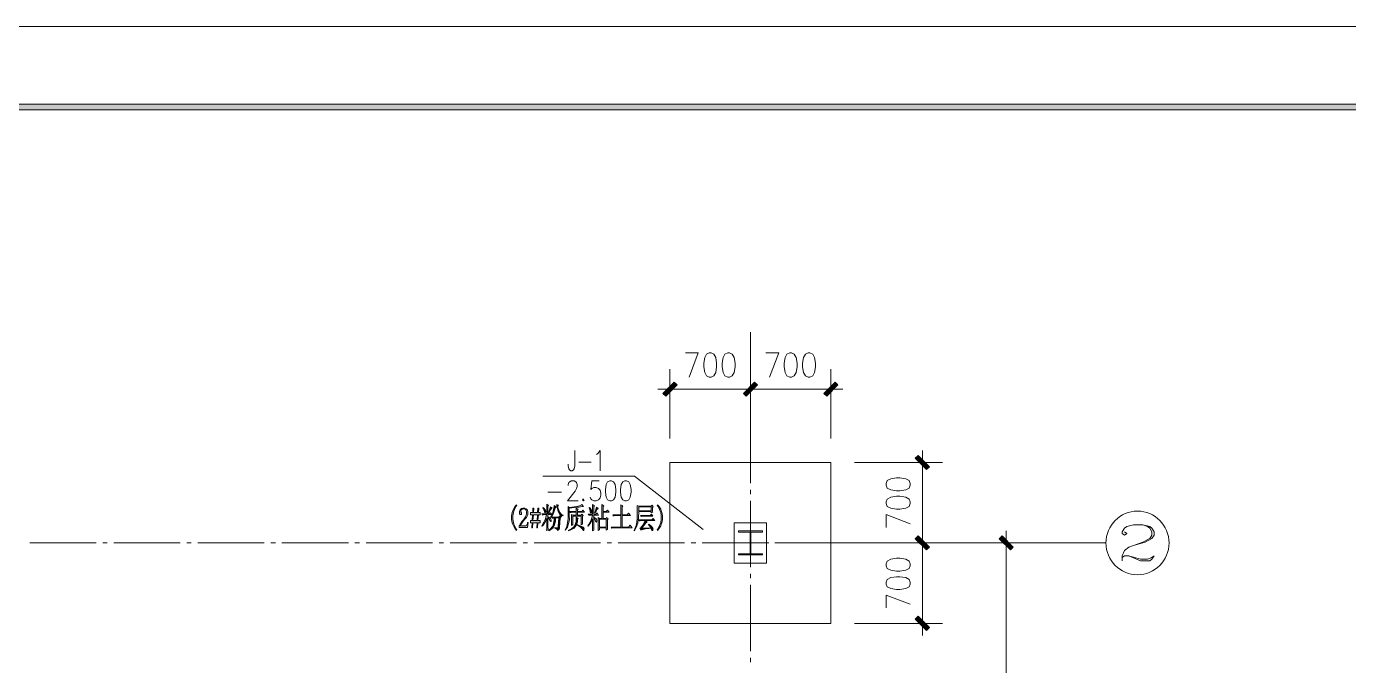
# Model space of a CAD drawing. Header units: millimetres. Extents: x 0 to 586, y 0 to 414.
# Drawn here: x 112.1 to 274.1, y 335.7 to 414.1 of the extents above; entities that cross this region are included whole.
import ezdxf

# ---------------------------------------------------------------- set-up
doc = ezdxf.new("R2010")
doc.units = ezdxf.units.MM

msp = doc.modelspace()

# ---------------------------------------------------------------- hatches: boundary and pattern name
h = msp.add_hatch(color=0)
h.dxf.hatch_style = 2
h.paths.add_polyline_path([(576.117861, 404.569083), (575.429944, 403.877639), (24.994306, 403.877639), (24.302861, 404.569083)])
h = msp.add_hatch(color=0)
h.dxf.hatch_style = 2
h.paths.add_polyline_path([(191.459556, 370.476639), (191.808806, 370.127389), (190.425917, 368.748028), (190.080194, 369.097278)])
h = msp.add_hatch(color=0)
h.dxf.hatch_style = 2
h.paths.add_polyline_path([(200.286056, 368.748028), (199.936806, 369.097278), (201.316167, 370.476639), (201.665417, 370.127389)])
h = msp.add_hatch(color=0)
h.dxf.hatch_style = 2
h.paths.add_polyline_path([(201.316167, 370.476639), (201.665417, 370.127389), (200.286056, 368.748028), (199.936806, 369.097278)])
h = msp.add_hatch(color=0)
h.dxf.hatch_style = 2
h.paths.add_polyline_path([(210.146194, 368.748028), (209.796944, 369.097278), (211.176306, 370.476639), (211.525556, 370.127389)])
h = msp.add_hatch(color=0)
h.dxf.hatch_style = 2
h.paths.add_polyline_path([(222.733306, 360.104972), (222.384056, 359.75925), (221.004694, 361.138611), (221.353944, 361.487861)])
h = msp.add_hatch(color=0)
h.dxf.hatch_style = 2
h.paths.add_polyline_path([(172.190833, 355.370694), (172.063833, 355.208417), (171.876861, 354.852111), (171.813361, 354.661611), (171.749861, 354.474639), (171.686361, 354.076), (171.686361, 353.871389), (171.686361, 353.656194), (171.749861, 353.257556), (171.813361, 353.070583), (171.876861, 352.887139), (172.063833, 352.534361), (172.190833, 352.368556), (172.137917, 352.301528), (171.982694, 352.474389), (171.749861, 352.841278), (171.675778, 353.038833), (171.598167, 353.232861), (171.520556, 353.649139), (171.520556, 353.871389), (171.520556, 354.083056), (171.598167, 354.492278), (171.675778, 354.689833), (171.749861, 354.887389), (171.982694, 355.261333), (172.137917, 355.44125)])
h = msp.add_hatch(color=0)
h.dxf.hatch_style = 2
h.paths.add_polyline_path([(173.351472, 354.435833), (173.351472, 354.559306), (173.305611, 354.749806), (173.25975, 354.813306), (173.217417, 354.880333), (173.083361, 354.943833), (172.995167, 354.943833), (172.931667, 354.943833), (172.818778, 354.9015), (172.769389, 354.855639), (172.723528, 354.809778), (172.677667, 354.696889), (172.677667, 354.629861), (172.677667, 354.587528), (172.698833, 354.516972), (172.72, 354.492278), (172.737639, 354.464056), (172.755278, 354.407611), (172.755278, 354.379389), (172.755278, 354.347639), (172.741167, 354.294722), (172.727056, 354.277083), (172.712944, 354.259444), (172.670611, 354.241806), (172.645917, 354.241806), (172.610639, 354.241806), (172.557722, 354.2665), (172.540083, 354.291194), (172.522444, 354.315889), (172.501278, 354.3935), (172.501278, 354.449944), (172.501278, 354.594583), (172.585944, 354.813306), (172.667083, 354.890917), (172.748222, 354.965), (172.924611, 355.042611), (173.019861, 355.042611), (173.150389, 355.042611), (173.347944, 354.957944), (173.411444, 354.876806), (173.474944, 354.792139), (173.538444, 354.587528), (173.538444, 354.464056), (173.538444, 354.379389), (173.506694, 354.213583), (173.474944, 354.132444), (173.446722, 354.051306), (173.347944, 353.892556), (173.284444, 353.814944), (173.122167, 353.620917), (172.87875, 353.310472), (172.794083, 353.190528), (172.705889, 353.067056), (172.603583, 352.904778), (172.589472, 352.865972), (173.238583, 352.865972), (173.287972, 352.865972), (173.372639, 352.911833), (173.404389, 352.961222), (173.436139, 353.010611), (173.482, 353.15525), (173.492583, 353.2505), (173.559611, 353.2505), (173.492583, 352.657833), (172.469528, 352.657833), (172.469528, 352.83775), (172.494222, 352.90125), (172.585944, 353.06), (172.649444, 353.15525), (172.712944, 353.2505), (172.882278, 353.479806), (172.984583, 353.610333), (173.079833, 353.72675), (173.217417, 353.945472), (173.263278, 354.051306), (173.305611, 354.153611), (173.351472, 354.347639)])
h = msp.add_hatch(color=0)
h.paths.add_polyline_path([(174.649694, 353.236389), (174.141694, 353.236389), (174.106417, 352.629611), (174.007639, 352.629611), (174.042917, 353.236389), (173.83125, 353.236389), (173.83125, 353.497444), (174.0535, 353.497444), (174.106417, 354.217111), (173.83125, 354.217111), (173.83125, 354.478167), (174.120528, 354.478167), (174.152278, 355.042611), (174.251056, 355.042611), (174.219306, 354.478167), (174.723778, 354.478167), (174.759056, 355.042611), (174.857833, 355.042611), (174.822556, 354.478167), (175.034222, 354.478167), (175.034222, 354.217111), (174.811972, 354.217111), (174.759056, 353.497444), (175.034222, 353.497444), (175.034222, 353.236389), (174.748472, 353.236389), (174.713194, 352.629611), (174.614417, 352.629611)])
h.paths.add_polyline_path([(174.152278, 353.497444), (174.660278, 353.497444), (174.713194, 354.217111), (174.208722, 354.217111)])
h = msp.add_hatch(color=0)
h.dxf.hatch_style = 2
h.paths.add_polyline_path([(175.993778, 353.899611), (175.993778, 352.795417), (175.993778, 352.707222), (175.997306, 352.502611), (176.004361, 352.382667), (175.827972, 352.287417), (175.8315, 352.474389), (175.838556, 353.208167), (175.838556, 353.762028), (175.789167, 353.624444), (175.679806, 353.384556), (175.623361, 353.285778), (175.566917, 353.187), (175.390528, 352.954167), (175.277639, 352.823639), (175.252944, 352.865972), (175.341139, 353.003556), (175.503417, 353.310472), (175.573972, 353.479806), (175.644528, 353.645611), (175.768, 354.023083), (175.817389, 354.227694), (175.605722, 354.227694), (175.535167, 354.227694), (175.404639, 354.206528), (175.341139, 354.185361), (175.242361, 354.312361), (175.849139, 354.312361), (175.849139, 355.151972), (175.849139, 355.247222), (175.842083, 355.420083), (175.838556, 355.494167), (176.067861, 355.356583), (175.993778, 355.261333), (175.993778, 354.312361), (176.170167, 354.312361), (176.290111, 354.460528), (176.4665, 354.227694), (175.993778, 354.227694), (175.993778, 353.966639), (176.096083, 353.903139), (176.247778, 353.79025), (176.293639, 353.740861), (176.343028, 353.687944), (176.385361, 353.585639), (176.381833, 353.532722), (176.381833, 353.483333), (176.364194, 353.416306), (176.350083, 353.402194), (176.335972, 353.388083), (176.318333, 353.373972), (176.290111, 353.373972), (176.24425, 353.451583), (176.223083, 353.525667), (176.191333, 353.617389), (176.074917, 353.800833)])
h = msp.add_hatch(color=0)
h.dxf.hatch_style = 2
h.paths.add_polyline_path([(175.397583, 355.109639), (175.514, 354.993222), (175.655111, 354.830944), (175.679806, 354.785083), (175.7045, 354.74275), (175.718611, 354.651028), (175.711556, 354.605167), (175.7045, 354.562833), (175.679806, 354.502861), (175.662167, 354.48875), (175.644528, 354.474639), (175.616306, 354.460528), (175.605722, 354.460528), (175.591611, 354.460528), (175.563389, 354.538139), (175.552806, 354.612222), (175.535167, 354.703944), (175.446972, 354.929722), (175.376417, 355.067306)])
h = msp.add_hatch(color=0)
h.dxf.hatch_style = 2
h.paths.add_polyline_path([(176.311278, 355.204889), (176.519417, 355.014389), (176.420639, 354.972056), (176.318333, 354.799194), (176.141944, 354.545194), (176.067861, 354.460528), (176.046694, 354.48875), (176.141944, 354.689833), (176.272472, 355.046139)])
h = msp.add_hatch(color=0)
h.dxf.hatch_style = 2
h.paths.add_polyline_path([(176.762833, 355.356583), (176.995667, 355.190778), (176.907472, 355.109639), (176.8475, 354.894444), (176.727556, 354.548722), (176.671111, 354.414667), (176.611139, 354.280611), (176.448861, 354.008972), (176.343028, 353.871389), (176.311278, 353.910194), (176.410056, 354.068944), (176.568806, 354.446417), (176.62525, 354.661611), (176.681694, 354.880333), (176.75225, 355.226056)])
h = msp.add_hatch(color=0)
h.dxf.hatch_style = 2
h.paths.add_polyline_path([(177.073278, 355.480056), (177.270833, 355.384806), (177.182639, 355.303667), (177.210861, 355.116694), (177.316694, 354.767444), (177.397833, 354.605167), (177.475444, 354.446417), (177.701222, 354.213583), (177.842333, 354.146556), (177.842333, 354.104222), (177.771778, 354.111278), (177.662417, 354.047778), (177.623611, 353.98075), (177.500139, 354.111278), (177.313167, 354.439361), (177.246139, 354.633389), (177.182639, 354.830944), (177.094444, 355.254278)])
h = msp.add_hatch(color=0)
h.dxf.hatch_style = 2
h.paths.add_polyline_path([(178.08575, 352.368556), (178.283306, 352.770722), (178.470278, 353.712639), (178.459694, 354.255917), (178.459694, 354.601639), (178.452639, 355.081417), (178.449111, 355.219), (178.604333, 355.095528), (178.932417, 355.130806), (179.454528, 355.215472), (179.648556, 355.268389), (179.842583, 355.321306), (180.096583, 355.420083), (180.156556, 355.469472), (180.343528, 355.233111), (180.167139, 355.211944), (179.803778, 355.166083), (179.616806, 355.137861), (179.422778, 355.109639), (178.918306, 355.053194), (178.604333, 355.0285), (178.604333, 354.118333), (178.618444, 353.596222), (178.3715, 352.707222), (178.106917, 352.343861)])
h = msp.add_hatch(color=0)
h.dxf.hatch_style = 2
h.paths.add_polyline_path([(179.461583, 354.612222), (179.461583, 354.725111), (179.454528, 354.936778), (179.451, 355.039083), (179.680306, 354.915611), (179.606222, 354.834472), (179.606222, 354.612222), (180.135389, 354.612222), (180.2765, 354.778028), (180.463472, 354.531083), (179.606222, 354.531083), (179.606222, 354.146556), (180.057778, 354.146556), (180.135389, 354.284139), (180.30825, 354.118333), (180.220056, 354.023083), (180.220056, 353.670306), (180.227111, 353.194056), (180.234167, 353.070583), (180.078944, 352.975333), (180.078944, 354.061889), (179.020611, 354.061889), (179.020611, 353.003556), (178.865389, 352.918889), (178.872444, 353.127028), (178.8795, 353.493917), (178.8795, 353.656194), (178.8795, 353.818472), (178.872444, 354.118333), (178.865389, 354.255917), (179.020611, 354.146556), (179.461583, 354.146556), (179.461583, 354.531083), (178.999444, 354.531083), (178.939472, 354.531083), (178.816, 354.509917), (178.756028, 354.48875), (178.65725, 354.612222)])
h = msp.add_hatch(color=0)
h.dxf.hatch_style = 2
h.paths.add_polyline_path([(180.936194, 354.270028), (181.465361, 354.270028), (181.465361, 355.233111), (181.465361, 355.278972), (181.461833, 355.405972), (181.454778, 355.480056), (181.708778, 355.328361), (181.61, 355.233111), (181.61, 354.270028), (181.874583, 354.270028), (182.005111, 354.446417), (182.1815, 354.185361), (181.61, 354.185361), (181.61, 353.924306), (181.751111, 353.836111), (181.916917, 353.702056), (181.941611, 353.656194), (181.962778, 353.610333), (181.983944, 353.539778), (181.983944, 353.511556), (181.983944, 353.483333), (181.969833, 353.419833), (181.955722, 353.381028), (181.941611, 353.342222), (181.923972, 353.306944), (181.902806, 353.306944), (181.856944, 353.373972), (181.828722, 353.444528), (181.789917, 353.546833), (181.680556, 353.751444), (181.61, 353.857278), (181.61, 352.657833), (181.61, 352.576694), (181.613528, 352.403833), (181.620583, 352.315639), (181.454778, 352.245083), (181.461833, 352.410889), (181.465361, 353.148194), (181.465361, 353.719694), (181.415972, 353.603278), (181.299556, 353.373972), (181.236056, 353.264611), (181.169028, 353.15525), (181.010278, 352.933), (180.915028, 352.823639), (180.893861, 352.865972), (180.971472, 352.982389), (181.126694, 353.268139), (181.200778, 353.437472), (181.278389, 353.606806), (181.405389, 353.98075), (181.454778, 354.185361), (181.299556, 354.185361), (181.229, 354.185361), (181.098472, 354.164194), (181.0385, 354.146556)])
h = msp.add_hatch(color=0)
h.dxf.hatch_style = 2
h.paths.add_polyline_path([(181.080833, 355.109639), (181.147861, 355.024972), (181.250167, 354.887389), (181.285444, 354.834472), (181.320722, 354.778028), (181.352472, 354.668667), (181.345417, 354.612222), (181.338361, 354.559306), (181.313667, 354.485222), (181.296028, 354.467583), (181.274861, 354.449944), (181.246639, 354.435833), (181.236056, 354.435833), (181.207833, 354.435833), (181.176083, 354.516972), (181.169028, 354.598111), (181.158444, 354.703944), (181.098472, 354.943833), (181.049083, 355.081417)])
h = msp.add_hatch(color=0)
h.dxf.hatch_style = 2
h.paths.add_polyline_path([(181.941611, 355.148444), (182.128583, 354.986167), (182.089778, 354.957944), (181.991, 354.841528), (181.934556, 354.749806), (181.878111, 354.661611), (181.786389, 354.502861), (181.751111, 354.435833), (181.719361, 354.460528), (181.804028, 354.682778), (181.913389, 355.024972)])
h = msp.add_hatch(color=0)
h.paths.add_polyline_path([(182.139167, 353.871389), (182.304972, 353.762028), (182.590722, 353.762028), (182.590722, 355.067306), (182.590722, 355.169611), (182.583667, 355.370694), (182.580139, 355.465944), (182.830611, 355.328361), (182.742417, 355.219), (182.742417, 354.598111), (183.141056, 354.598111), (183.282167, 354.778028), (183.472667, 354.516972), (182.742417, 354.516972), (182.742417, 353.762028), (183.109306, 353.762028), (183.183389, 353.899611), (183.349194, 353.733806), (183.271583, 353.638556), (183.271583, 352.700167), (183.271583, 352.604917), (183.278639, 352.453222), (183.282167, 352.396778), (183.119889, 352.32975), (183.119889, 352.619028), (182.304972, 352.619028), (182.304972, 352.372083), (182.139167, 352.301528), (182.142694, 352.4885), (182.14975, 352.922417), (182.14975, 353.169361), (182.14975, 353.416306), (182.142694, 353.769083)])
h.paths.add_polyline_path([(182.304972, 353.677361), (182.304972, 352.700167), (183.119889, 352.700167), (183.119889, 353.677361)])
h = msp.add_hatch(color=0)
h.dxf.hatch_style = 2
h.paths.add_polyline_path([(184.915528, 354.80625), (184.915528, 354.93325), (184.908472, 355.247222), (184.901417, 355.44125), (185.176583, 355.289556), (185.077806, 355.180194), (185.077806, 354.203), (185.716333, 354.203), (185.871556, 354.3935), (186.093806, 354.118333), (185.077806, 354.118333), (185.077806, 352.714278), (185.871556, 352.714278), (186.047944, 352.933), (186.291361, 352.629611), (184.0865, 352.629611), (184.015944, 352.629611), (183.885417, 352.611972), (183.821917, 352.590806), (183.723139, 352.714278), (184.915528, 352.714278), (184.915528, 354.118333), (184.287583, 354.118333), (184.2135, 354.118333), (184.082972, 354.100694), (184.023, 354.079528), (183.924222, 354.203), (184.915528, 354.203)])
h = msp.add_hatch(color=0)
h.paths.add_polyline_path([(186.534778, 352.287417), (186.637083, 352.4885), (186.78525, 352.90125), (186.831111, 353.112917), (186.873444, 353.328111), (186.922833, 353.751444), (186.929889, 353.959583), (186.933417, 354.17125), (186.940472, 354.555778), (186.940472, 354.732167), (186.940472, 354.908556), (186.933417, 355.226056), (186.929889, 355.370694), (187.106278, 355.261333), (188.637333, 355.261333), (188.746694, 355.398917), (188.901917, 355.204889), (188.813722, 355.12375), (188.813722, 355.046139), (188.813722, 354.894444), (188.813722, 354.813306), (188.813722, 354.735694), (188.81725, 354.601639), (188.824306, 354.545194), (188.647917, 354.460528), (188.647917, 354.626333), (187.106278, 354.626333), (187.106278, 354.421722), (187.088639, 354.001917), (187.074528, 353.786722), (187.056889, 353.575056), (186.986333, 353.176417), (186.933417, 352.989444), (186.884028, 352.802472), (186.697056, 352.432056), (186.566528, 352.245083)])
h.paths.add_polyline_path([(187.106278, 355.180194), (187.106278, 354.711), (188.647917, 354.711), (188.647917, 355.180194)])
h = msp.add_hatch(color=0)
h.dxf.hatch_style = 2
h.paths.add_polyline_path([(189.364056, 355.370694), (189.416972, 355.44125), (189.572194, 355.261333), (189.805028, 354.887389), (189.882639, 354.689833), (189.956722, 354.492278), (190.034333, 354.083056), (190.034333, 353.871389), (190.034333, 353.649139), (189.956722, 353.232861), (189.882639, 353.038833), (189.805028, 352.841278), (189.572194, 352.474389), (189.416972, 352.301528), (189.364056, 352.368556), (189.491056, 352.534361), (189.678028, 352.887139), (189.741528, 353.070583), (189.805028, 353.257556), (189.868528, 353.656194), (189.868528, 353.871389), (189.868528, 354.076), (189.805028, 354.474639), (189.741528, 354.661611), (189.678028, 354.852111), (189.491056, 355.208417)])
h = msp.add_hatch(color=0)
h.dxf.hatch_style = 2
h.paths.add_polyline_path([(176.4665, 353.910194), (177.302583, 353.910194), (177.401361, 354.047778), (177.567167, 353.871389), (177.468389, 353.786722), (177.447222, 353.257556), (177.411944, 352.664889), (177.401361, 352.604917), (177.390778, 352.541417), (177.348444, 352.446167), (177.313167, 352.410889), (177.281417, 352.375611), (177.19675, 352.315639), (177.147361, 352.287417), (177.126194, 352.389722), (176.960389, 352.541417), (176.819278, 352.590806), (176.819278, 352.64725), (176.956861, 352.619028), (177.129722, 352.594333), (177.165, 352.597861), (177.200278, 352.601389), (177.246139, 352.654306), (177.253194, 352.707222), (177.26025, 352.760139), (177.292, 353.321056), (177.313167, 353.829056), (176.918056, 353.829056), (176.896889, 353.47275), (176.784, 352.950639), (176.695806, 352.788361), (176.607611, 352.629611), (176.311278, 352.357972), (176.103139, 352.245083), (176.092556, 352.301528), (176.279528, 352.432056), (176.537056, 352.756611), (176.607611, 352.947111), (176.681694, 353.141139), (176.759306, 353.582111), (176.762833, 353.829056), (176.724028, 353.829056), (176.62525, 353.807889), (176.565278, 353.786722)])
h = msp.add_hatch(color=0)
h.dxf.hatch_style = 2
h.paths.add_polyline_path([(178.502028, 352.301528), (178.629028, 352.354444), (178.875972, 352.502611), (178.992389, 352.597861), (179.112333, 352.689583), (179.281667, 352.90125), (179.331056, 353.024722), (179.380444, 353.144667), (179.433361, 353.384556), (179.440417, 353.5045), (179.443944, 353.624444), (179.451, 353.836111), (179.451, 353.924306), (179.694417, 353.772611), (179.606222, 353.677361), (179.595639, 353.359861), (179.458056, 352.890667), (179.334583, 352.7425), (179.211111, 352.590806), (178.801889, 352.347389), (178.516139, 352.259194)])
h = msp.add_hatch(color=0)
h.dxf.hatch_style = 2
h.paths.add_polyline_path([(188.341, 353.070583), (188.443306, 352.9965), (188.623222, 352.844806), (188.697306, 352.767194), (188.771389, 352.693111), (188.852528, 352.562583), (188.856056, 352.506139), (188.863111, 352.453222), (188.845472, 352.365028), (188.824306, 352.336806), (188.803139, 352.305056), (188.774917, 352.273306), (188.75375, 352.273306), (188.729056, 352.294472), (188.725528, 352.315639), (188.704361, 352.365028), (188.647917, 352.484972), (188.616167, 352.562583), (188.355111, 352.534361), (187.938833, 352.481444), (187.783611, 352.453222), (187.624861, 352.425), (187.42025, 352.357972), (187.370861, 352.315639), (187.2615, 352.576694), (187.332056, 352.58375), (187.508444, 352.756611), (187.61075, 352.922417), (187.716583, 353.084694), (187.861222, 353.373972), (187.900028, 353.497444), (187.480222, 353.497444), (187.409667, 353.497444), (187.275611, 353.476278), (187.215639, 353.458639), (187.116861, 353.582111), (188.725528, 353.582111), (188.866639, 353.7585), (189.078306, 353.497444), (187.931778, 353.497444), (188.139917, 353.321056), (188.090528, 353.299889), (187.952944, 353.169361), (187.86475, 353.056472), (187.776556, 352.940056), (187.575472, 352.700167), (187.459056, 352.576694), (188.591472, 352.6155), (188.542083, 352.714278), (188.400972, 352.918889), (188.305722, 353.031778)])
h = msp.add_hatch(color=0)
h.dxf.hatch_style = 2
h.paths.add_polyline_path([(187.335583, 354.132444), (188.527972, 354.132444), (188.6585, 354.29825), (188.856056, 354.051306), (187.698944, 354.051306), (187.617806, 354.051306), (187.487278, 354.030139), (187.437889, 354.008972)])
h = msp.add_hatch(color=0)
h.dxf.hatch_style = 2
h.paths.add_polyline_path([(179.560361, 353.003556), (179.807306, 352.918889), (180.138917, 352.791889), (180.220056, 352.749556), (180.304722, 352.703694), (180.392917, 352.619028), (180.396444, 352.58375), (180.4035, 352.544944), (180.410556, 352.484972), (180.410556, 352.463806), (180.410556, 352.432056), (180.399972, 352.372083), (180.392917, 352.347389), (180.385861, 352.322694), (180.37175, 352.301528), (180.347056, 352.301528), (180.304722, 352.333278), (180.2765, 352.368556), (180.234167, 352.432056), (180.110694, 352.559056), (180.033083, 352.622556), (179.959, 352.689583), (179.715583, 352.851861), (179.549778, 352.947111)])
h = msp.add_hatch(color=0)
h.dxf.hatch_style = 2
h.paths.add_polyline_path([(221.004694, 351.278472), (221.353944, 351.627722), (222.733306, 350.248361), (222.384056, 349.899111)])
h = msp.add_hatch(color=0)
h.dxf.hatch_style = 2
h.paths.add_polyline_path([(222.733306, 350.248361), (222.384056, 349.899111), (221.004694, 351.278472), (221.353944, 351.627722)])
h = msp.add_hatch(color=0)
h.dxf.hatch_style = 2
h.paths.add_polyline_path([(233.01325, 350.248361), (232.664, 349.899111), (231.284639, 351.278472), (231.633889, 351.627722)])
h = msp.add_hatch(color=0)
h.dxf.hatch_style = 2
h.paths.add_polyline_path([(221.004694, 341.418333), (221.353944, 341.767583), (222.733306, 340.388222), (222.384056, 340.038972)])

# ---------------------------------------------------------------- linework, layer by layer
at = {"color": 0, "lineweight": 0}
for points in [[(0, 0), (585.632278, 0), (585.632278, 414.0835), (0, 414.0835)], [(576.117861, 404.569083), (575.429944, 403.877639), (24.994306, 403.877639), (24.302861, 404.569083)], [(195.759917, 374.050278), (195.42125, 373.909167), (195.195472, 373.485833), (195.082583, 372.780278), (195.082583, 372.360472), (195.195472, 371.654917), (195.42125, 371.231583), (195.759917, 371.090472), (195.985694, 371.090472), (196.324361, 371.231583), (196.550139, 371.654917), (196.6595, 372.360472), (196.6595, 372.780278), (196.550139, 373.485833), (196.324361, 373.909167), (195.985694, 374.050278)], [(198.014167, 374.050278), (197.6755, 373.909167), (197.449722, 373.485833), (197.336833, 372.780278), (197.336833, 372.360472), (197.449722, 371.654917), (197.6755, 371.231583), (198.014167, 371.090472), (198.239944, 371.090472), (198.575083, 371.231583), (198.800861, 371.654917), (198.91375, 372.360472), (198.91375, 372.780278), (198.800861, 373.485833), (198.575083, 373.909167), (198.239944, 374.050278)], [(205.620056, 374.050278), (205.281389, 373.909167), (205.055611, 373.485833), (204.942722, 372.780278), (204.942722, 372.360472), (205.055611, 371.654917), (205.281389, 371.231583), (205.620056, 371.090472), (205.845833, 371.090472), (206.180972, 371.231583), (206.40675, 371.654917), (206.519639, 372.360472), (206.519639, 372.780278), (206.40675, 373.485833), (206.180972, 373.909167), (205.845833, 374.050278)], [(207.870778, 374.050278), (207.535639, 373.909167), (207.309861, 373.485833), (207.196972, 372.780278), (207.196972, 372.360472), (207.309861, 371.654917), (207.535639, 371.231583), (207.870778, 371.090472), (208.096556, 371.090472), (208.435222, 371.231583), (208.661, 371.654917), (208.773889, 372.360472), (208.773889, 372.780278), (208.661, 373.485833), (208.435222, 373.909167), (208.096556, 374.050278)], [(191.459556, 370.476639), (191.808806, 370.127389), (190.425917, 368.748028), (190.080194, 369.097278)], [(200.286056, 368.748028), (199.936806, 369.097278), (201.316167, 370.476639), (201.665417, 370.127389)], [(201.316167, 370.476639), (201.665417, 370.127389), (200.286056, 368.748028), (199.936806, 369.097278)], [(210.146194, 368.748028), (209.796944, 369.097278), (211.176306, 370.476639), (211.525556, 370.127389)], [(222.733306, 360.104972), (222.384056, 359.75925), (221.004694, 361.138611), (221.353944, 361.487861)], [(190.9445, 340.903278), (190.9445, 360.623556), (210.66125, 360.623556), (210.66125, 340.903278)], [(183.574972, 358.383417), (183.299806, 358.267), (183.112833, 357.914222), (183.021111, 357.328611), (183.021111, 356.975833), (183.112833, 356.390222), (183.299806, 356.037444), (183.574972, 355.921028), (183.761944, 355.921028), (184.040639, 356.037444), (184.227611, 356.390222), (184.319333, 356.975833), (184.319333, 357.328611), (184.227611, 357.914222), (184.040639, 358.267), (183.761944, 358.383417)], [(185.430583, 358.383417), (185.155417, 358.267), (184.968444, 357.914222), (184.876722, 357.328611), (184.876722, 356.975833), (184.968444, 356.390222), (185.155417, 356.037444), (185.430583, 355.921028), (185.617556, 355.921028), (185.89625, 356.037444), (186.083222, 356.390222), (186.174944, 356.975833), (186.174944, 357.328611), (186.083222, 357.914222), (185.89625, 358.267), (185.617556, 358.383417)], [(217.431056, 357.833083), (217.572167, 357.494417), (217.9955, 357.268639), (218.701056, 357.15575), (219.120861, 357.15575), (219.826417, 357.268639), (220.24975, 357.494417), (220.390861, 357.833083), (220.390861, 358.058861), (220.24975, 358.397528), (219.826417, 358.623306), (219.120861, 358.736194), (218.701056, 358.736194), (217.9955, 358.623306), (217.572167, 358.397528), (217.431056, 358.058861)], [(217.431056, 355.578833), (217.572167, 355.240167), (217.9955, 355.017917), (218.701056, 354.905028), (219.120861, 354.905028), (219.826417, 355.017917), (220.24975, 355.240167), (220.390861, 355.578833), (220.390861, 355.804611), (220.24975, 356.143278), (219.826417, 356.369056), (219.120861, 356.481944), (218.701056, 356.481944), (217.9955, 356.369056), (217.572167, 356.143278), (217.431056, 355.804611)], [(172.190833, 355.370694), (172.063833, 355.208417), (171.876861, 354.852111), (171.813361, 354.661611), (171.749861, 354.474639), (171.686361, 354.076), (171.686361, 353.871389), (171.686361, 353.656194), (171.749861, 353.257556), (171.813361, 353.070583), (171.876861, 352.887139), (172.063833, 352.534361), (172.190833, 352.368556), (172.137917, 352.301528), (171.982694, 352.474389), (171.749861, 352.841278), (171.675778, 353.038833), (171.598167, 353.232861), (171.520556, 353.649139), (171.520556, 353.871389), (171.520556, 354.083056), (171.598167, 354.492278), (171.675778, 354.689833), (171.749861, 354.887389), (171.982694, 355.261333), (172.137917, 355.44125)], [(173.351472, 354.435833), (173.351472, 354.559306), (173.305611, 354.749806), (173.25975, 354.813306), (173.217417, 354.880333), (173.083361, 354.943833), (172.995167, 354.943833), (172.931667, 354.943833), (172.818778, 354.9015), (172.769389, 354.855639), (172.723528, 354.809778), (172.677667, 354.696889), (172.677667, 354.629861), (172.677667, 354.587528), (172.698833, 354.516972), (172.72, 354.492278), (172.737639, 354.464056), (172.755278, 354.407611), (172.755278, 354.379389), (172.755278, 354.347639), (172.741167, 354.294722), (172.727056, 354.277083), (172.712944, 354.259444), (172.670611, 354.241806), (172.645917, 354.241806), (172.610639, 354.241806), (172.557722, 354.2665), (172.540083, 354.291194), (172.522444, 354.315889), (172.501278, 354.3935), (172.501278, 354.449944), (172.501278, 354.594583), (172.585944, 354.813306), (172.667083, 354.890917), (172.748222, 354.965), (172.924611, 355.042611), (173.019861, 355.042611), (173.150389, 355.042611), (173.347944, 354.957944), (173.411444, 354.876806), (173.474944, 354.792139), (173.538444, 354.587528), (173.538444, 354.464056), (173.538444, 354.379389), (173.506694, 354.213583), (173.474944, 354.132444), (173.446722, 354.051306), (173.347944, 353.892556), (173.284444, 353.814944), (173.122167, 353.620917), (172.87875, 353.310472), (172.794083, 353.190528), (172.705889, 353.067056), (172.603583, 352.904778), (172.589472, 352.865972), (173.238583, 352.865972), (173.287972, 352.865972), (173.372639, 352.911833), (173.404389, 352.961222), (173.436139, 353.010611), (173.482, 353.15525), (173.492583, 353.2505), (173.559611, 353.2505), (173.492583, 352.657833), (172.469528, 352.657833), (172.469528, 352.83775), (172.494222, 352.90125), (172.585944, 353.06), (172.649444, 353.15525), (172.712944, 353.2505), (172.882278, 353.479806), (172.984583, 353.610333), (173.079833, 353.72675), (173.217417, 353.945472), (173.263278, 354.051306), (173.305611, 354.153611), (173.351472, 354.347639)], [(174.649694, 353.236389), (174.141694, 353.236389), (174.106417, 352.629611), (174.007639, 352.629611), (174.042917, 353.236389), (173.83125, 353.236389), (173.83125, 353.497444), (174.0535, 353.497444), (174.106417, 354.217111), (173.83125, 354.217111), (173.83125, 354.478167), (174.120528, 354.478167), (174.152278, 355.042611), (174.251056, 355.042611), (174.219306, 354.478167), (174.723778, 354.478167), (174.759056, 355.042611), (174.857833, 355.042611), (174.822556, 354.478167), (175.034222, 354.478167), (175.034222, 354.217111), (174.811972, 354.217111), (174.759056, 353.497444), (175.034222, 353.497444), (175.034222, 353.236389), (174.748472, 353.236389), (174.713194, 352.629611), (174.614417, 352.629611)], [(175.993778, 353.899611), (175.993778, 352.795417), (175.993778, 352.707222), (175.997306, 352.502611), (176.004361, 352.382667), (175.827972, 352.287417), (175.8315, 352.474389), (175.838556, 353.208167), (175.838556, 353.762028), (175.789167, 353.624444), (175.679806, 353.384556), (175.623361, 353.285778), (175.566917, 353.187), (175.390528, 352.954167), (175.277639, 352.823639), (175.252944, 352.865972), (175.341139, 353.003556), (175.503417, 353.310472), (175.573972, 353.479806), (175.644528, 353.645611), (175.768, 354.023083), (175.817389, 354.227694), (175.605722, 354.227694), (175.535167, 354.227694), (175.404639, 354.206528), (175.341139, 354.185361), (175.242361, 354.312361), (175.849139, 354.312361), (175.849139, 355.151972), (175.849139, 355.247222), (175.842083, 355.420083), (175.838556, 355.494167), (176.067861, 355.356583), (175.993778, 355.261333), (175.993778, 354.312361), (176.170167, 354.312361), (176.290111, 354.460528), (176.4665, 354.227694), (175.993778, 354.227694), (175.993778, 353.966639), (176.096083, 353.903139), (176.247778, 353.79025), (176.293639, 353.740861), (176.343028, 353.687944), (176.385361, 353.585639), (176.381833, 353.532722), (176.381833, 353.483333), (176.364194, 353.416306), (176.350083, 353.402194), (176.335972, 353.388083), (176.318333, 353.373972), (176.290111, 353.373972), (176.24425, 353.451583), (176.223083, 353.525667), (176.191333, 353.617389), (176.074917, 353.800833)], [(175.397583, 355.109639), (175.514, 354.993222), (175.655111, 354.830944), (175.679806, 354.785083), (175.7045, 354.74275), (175.718611, 354.651028), (175.711556, 354.605167), (175.7045, 354.562833), (175.679806, 354.502861), (175.662167, 354.48875), (175.644528, 354.474639), (175.616306, 354.460528), (175.605722, 354.460528), (175.591611, 354.460528), (175.563389, 354.538139), (175.552806, 354.612222), (175.535167, 354.703944), (175.446972, 354.929722), (175.376417, 355.067306)], [(176.311278, 355.204889), (176.519417, 355.014389), (176.420639, 354.972056), (176.318333, 354.799194), (176.141944, 354.545194), (176.067861, 354.460528), (176.046694, 354.48875), (176.141944, 354.689833), (176.272472, 355.046139)], [(176.762833, 355.356583), (176.995667, 355.190778), (176.907472, 355.109639), (176.8475, 354.894444), (176.727556, 354.548722), (176.671111, 354.414667), (176.611139, 354.280611), (176.448861, 354.008972), (176.343028, 353.871389), (176.311278, 353.910194), (176.410056, 354.068944), (176.568806, 354.446417), (176.62525, 354.661611), (176.681694, 354.880333), (176.75225, 355.226056)], [(177.073278, 355.480056), (177.270833, 355.384806), (177.182639, 355.303667), (177.210861, 355.116694), (177.316694, 354.767444), (177.397833, 354.605167), (177.475444, 354.446417), (177.701222, 354.213583), (177.842333, 354.146556), (177.842333, 354.104222), (177.771778, 354.111278), (177.662417, 354.047778), (177.623611, 353.98075), (177.500139, 354.111278), (177.313167, 354.439361), (177.246139, 354.633389), (177.182639, 354.830944), (177.094444, 355.254278)], [(178.08575, 352.368556), (178.283306, 352.770722), (178.470278, 353.712639), (178.459694, 354.255917), (178.459694, 354.601639), (178.452639, 355.081417), (178.449111, 355.219), (178.604333, 355.095528), (178.932417, 355.130806), (179.454528, 355.215472), (179.648556, 355.268389), (179.842583, 355.321306), (180.096583, 355.420083), (180.156556, 355.469472), (180.343528, 355.233111), (180.167139, 355.211944), (179.803778, 355.166083), (179.616806, 355.137861), (179.422778, 355.109639), (178.918306, 355.053194), (178.604333, 355.0285), (178.604333, 354.118333), (178.618444, 353.596222), (178.3715, 352.707222), (178.106917, 352.343861)], [(179.461583, 354.612222), (179.461583, 354.725111), (179.454528, 354.936778), (179.451, 355.039083), (179.680306, 354.915611), (179.606222, 354.834472), (179.606222, 354.612222), (180.135389, 354.612222), (180.2765, 354.778028), (180.463472, 354.531083), (179.606222, 354.531083), (179.606222, 354.146556), (180.057778, 354.146556), (180.135389, 354.284139), (180.30825, 354.118333), (180.220056, 354.023083), (180.220056, 353.670306), (180.227111, 353.194056), (180.234167, 353.070583), (180.078944, 352.975333), (180.078944, 354.061889), (179.020611, 354.061889), (179.020611, 353.003556), (178.865389, 352.918889), (178.872444, 353.127028), (178.8795, 353.493917), (178.8795, 353.656194), (178.8795, 353.818472), (178.872444, 354.118333), (178.865389, 354.255917), (179.020611, 354.146556), (179.461583, 354.146556), (179.461583, 354.531083), (178.999444, 354.531083), (178.939472, 354.531083), (178.816, 354.509917), (178.756028, 354.48875), (178.65725, 354.612222)], [(180.936194, 354.270028), (181.465361, 354.270028), (181.465361, 355.233111), (181.465361, 355.278972), (181.461833, 355.405972), (181.454778, 355.480056), (181.708778, 355.328361), (181.61, 355.233111), (181.61, 354.270028), (181.874583, 354.270028), (182.005111, 354.446417), (182.1815, 354.185361), (181.61, 354.185361), (181.61, 353.924306), (181.751111, 353.836111), (181.916917, 353.702056), (181.941611, 353.656194), (181.962778, 353.610333), (181.983944, 353.539778), (181.983944, 353.511556), (181.983944, 353.483333), (181.969833, 353.419833), (181.955722, 353.381028), (181.941611, 353.342222), (181.923972, 353.306944), (181.902806, 353.306944), (181.856944, 353.373972), (181.828722, 353.444528), (181.789917, 353.546833), (181.680556, 353.751444), (181.61, 353.857278), (181.61, 352.657833), (181.61, 352.576694), (181.613528, 352.403833), (181.620583, 352.315639), (181.454778, 352.245083), (181.461833, 352.410889), (181.465361, 353.148194), (181.465361, 353.719694), (181.415972, 353.603278), (181.299556, 353.373972), (181.236056, 353.264611), (181.169028, 353.15525), (181.010278, 352.933), (180.915028, 352.823639), (180.893861, 352.865972), (180.971472, 352.982389), (181.126694, 353.268139), (181.200778, 353.437472), (181.278389, 353.606806), (181.405389, 353.98075), (181.454778, 354.185361), (181.299556, 354.185361), (181.229, 354.185361), (181.098472, 354.164194), (181.0385, 354.146556)], [(181.080833, 355.109639), (181.147861, 355.024972), (181.250167, 354.887389), (181.285444, 354.834472), (181.320722, 354.778028), (181.352472, 354.668667), (181.345417, 354.612222), (181.338361, 354.559306), (181.313667, 354.485222), (181.296028, 354.467583), (181.274861, 354.449944), (181.246639, 354.435833), (181.236056, 354.435833), (181.207833, 354.435833), (181.176083, 354.516972), (181.169028, 354.598111), (181.158444, 354.703944), (181.098472, 354.943833), (181.049083, 355.081417)], [(181.941611, 355.148444), (182.128583, 354.986167), (182.089778, 354.957944), (181.991, 354.841528), (181.934556, 354.749806), (181.878111, 354.661611), (181.786389, 354.502861), (181.751111, 354.435833), (181.719361, 354.460528), (181.804028, 354.682778), (181.913389, 355.024972)], [(182.139167, 353.871389), (182.304972, 353.762028), (182.590722, 353.762028), (182.590722, 355.067306), (182.590722, 355.169611), (182.583667, 355.370694), (182.580139, 355.465944), (182.830611, 355.328361), (182.742417, 355.219), (182.742417, 354.598111), (183.141056, 354.598111), (183.282167, 354.778028), (183.472667, 354.516972), (182.742417, 354.516972), (182.742417, 353.762028), (183.109306, 353.762028), (183.183389, 353.899611), (183.349194, 353.733806), (183.271583, 353.638556), (183.271583, 352.700167), (183.271583, 352.604917), (183.278639, 352.453222), (183.282167, 352.396778), (183.119889, 352.32975), (183.119889, 352.619028), (182.304972, 352.619028), (182.304972, 352.372083), (182.139167, 352.301528), (182.142694, 352.4885), (182.14975, 352.922417), (182.14975, 353.169361), (182.14975, 353.416306), (182.142694, 353.769083)], [(184.915528, 354.80625), (184.915528, 354.93325), (184.908472, 355.247222), (184.901417, 355.44125), (185.176583, 355.289556), (185.077806, 355.180194), (185.077806, 354.203), (185.716333, 354.203), (185.871556, 354.3935), (186.093806, 354.118333), (185.077806, 354.118333), (185.077806, 352.714278), (185.871556, 352.714278), (186.047944, 352.933), (186.291361, 352.629611), (184.0865, 352.629611), (184.015944, 352.629611), (183.885417, 352.611972), (183.821917, 352.590806), (183.723139, 352.714278), (184.915528, 352.714278), (184.915528, 354.118333), (184.287583, 354.118333), (184.2135, 354.118333), (184.082972, 354.100694), (184.023, 354.079528), (183.924222, 354.203), (184.915528, 354.203)], [(186.534778, 352.287417), (186.637083, 352.4885), (186.78525, 352.90125), (186.831111, 353.112917), (186.873444, 353.328111), (186.922833, 353.751444), (186.929889, 353.959583), (186.933417, 354.17125), (186.940472, 354.555778), (186.940472, 354.732167), (186.940472, 354.908556), (186.933417, 355.226056), (186.929889, 355.370694), (187.106278, 355.261333), (188.637333, 355.261333), (188.746694, 355.398917), (188.901917, 355.204889), (188.813722, 355.12375), (188.813722, 355.046139), (188.813722, 354.894444), (188.813722, 354.813306), (188.813722, 354.735694), (188.81725, 354.601639), (188.824306, 354.545194), (188.647917, 354.460528), (188.647917, 354.626333), (187.106278, 354.626333), (187.106278, 354.421722), (187.088639, 354.001917), (187.074528, 353.786722), (187.056889, 353.575056), (186.986333, 353.176417), (186.933417, 352.989444), (186.884028, 352.802472), (186.697056, 352.432056), (186.566528, 352.245083)], [(187.106278, 355.180194), (187.106278, 354.711), (188.647917, 354.711), (188.647917, 355.180194)], [(189.364056, 355.370694), (189.416972, 355.44125), (189.572194, 355.261333), (189.805028, 354.887389), (189.882639, 354.689833), (189.956722, 354.492278), (190.034333, 354.083056), (190.034333, 353.871389), (190.034333, 353.649139), (189.956722, 353.232861), (189.882639, 353.038833), (189.805028, 352.841278), (189.572194, 352.474389), (189.416972, 352.301528), (189.364056, 352.368556), (189.491056, 352.534361), (189.678028, 352.887139), (189.741528, 353.070583), (189.805028, 353.257556), (189.868528, 353.656194), (189.868528, 353.871389), (189.868528, 354.076), (189.805028, 354.474639), (189.741528, 354.661611), (189.678028, 354.852111), (189.491056, 355.208417)], [(174.152278, 353.497444), (174.660278, 353.497444), (174.713194, 354.217111), (174.208722, 354.217111)], [(176.4665, 353.910194), (177.302583, 353.910194), (177.401361, 354.047778), (177.567167, 353.871389), (177.468389, 353.786722), (177.447222, 353.257556), (177.411944, 352.664889), (177.401361, 352.604917), (177.390778, 352.541417), (177.348444, 352.446167), (177.313167, 352.410889), (177.281417, 352.375611), (177.19675, 352.315639), (177.147361, 352.287417), (177.126194, 352.389722), (176.960389, 352.541417), (176.819278, 352.590806), (176.819278, 352.64725), (176.956861, 352.619028), (177.129722, 352.594333), (177.165, 352.597861), (177.200278, 352.601389), (177.246139, 352.654306), (177.253194, 352.707222), (177.26025, 352.760139), (177.292, 353.321056), (177.313167, 353.829056), (176.918056, 353.829056), (176.896889, 353.47275), (176.784, 352.950639), (176.695806, 352.788361), (176.607611, 352.629611), (176.311278, 352.357972), (176.103139, 352.245083), (176.092556, 352.301528), (176.279528, 352.432056), (176.537056, 352.756611), (176.607611, 352.947111), (176.681694, 353.141139), (176.759306, 353.582111), (176.762833, 353.829056), (176.724028, 353.829056), (176.62525, 353.807889), (176.565278, 353.786722)], [(178.502028, 352.301528), (178.629028, 352.354444), (178.875972, 352.502611), (178.992389, 352.597861), (179.112333, 352.689583), (179.281667, 352.90125), (179.331056, 353.024722), (179.380444, 353.144667), (179.433361, 353.384556), (179.440417, 353.5045), (179.443944, 353.624444), (179.451, 353.836111), (179.451, 353.924306), (179.694417, 353.772611), (179.606222, 353.677361), (179.595639, 353.359861), (179.458056, 352.890667), (179.334583, 352.7425), (179.211111, 352.590806), (178.801889, 352.347389), (178.516139, 352.259194)], [(182.304972, 353.677361), (182.304972, 352.700167), (183.119889, 352.700167), (183.119889, 353.677361)], [(188.341, 353.070583), (188.443306, 352.9965), (188.623222, 352.844806), (188.697306, 352.767194), (188.771389, 352.693111), (188.852528, 352.562583), (188.856056, 352.506139), (188.863111, 352.453222), (188.845472, 352.365028), (188.824306, 352.336806), (188.803139, 352.305056), (188.774917, 352.273306), (188.75375, 352.273306), (188.729056, 352.294472), (188.725528, 352.315639), (188.704361, 352.365028), (188.647917, 352.484972), (188.616167, 352.562583), (188.355111, 352.534361), (187.938833, 352.481444), (187.783611, 352.453222), (187.624861, 352.425), (187.42025, 352.357972), (187.370861, 352.315639), (187.2615, 352.576694), (187.332056, 352.58375), (187.508444, 352.756611), (187.61075, 352.922417), (187.716583, 353.084694), (187.861222, 353.373972), (187.900028, 353.497444), (187.480222, 353.497444), (187.409667, 353.497444), (187.275611, 353.476278), (187.215639, 353.458639), (187.116861, 353.582111), (188.725528, 353.582111), (188.866639, 353.7585), (189.078306, 353.497444), (187.931778, 353.497444), (188.139917, 353.321056), (188.090528, 353.299889), (187.952944, 353.169361), (187.86475, 353.056472), (187.776556, 352.940056), (187.575472, 352.700167), (187.459056, 352.576694), (188.591472, 352.6155), (188.542083, 352.714278), (188.400972, 352.918889), (188.305722, 353.031778)], [(187.335583, 354.132444), (188.527972, 354.132444), (188.6585, 354.29825), (188.856056, 354.051306), (187.698944, 354.051306), (187.617806, 354.051306), (187.487278, 354.030139), (187.437889, 354.008972)], [(198.829083, 353.229333), (202.773139, 353.229333), (202.773139, 348.2975), (198.829083, 348.2975)], [(179.560361, 353.003556), (179.807306, 352.918889), (180.138917, 352.791889), (180.220056, 352.749556), (180.304722, 352.703694), (180.392917, 352.619028), (180.396444, 352.58375), (180.4035, 352.544944), (180.410556, 352.484972), (180.410556, 352.463806), (180.410556, 352.432056), (180.399972, 352.372083), (180.392917, 352.347389), (180.385861, 352.322694), (180.37175, 352.301528), (180.347056, 352.301528), (180.304722, 352.333278), (180.2765, 352.368556), (180.234167, 352.432056), (180.110694, 352.559056), (180.033083, 352.622556), (179.959, 352.689583), (179.715583, 352.851861), (179.549778, 352.947111)], [(221.004694, 351.278472), (221.353944, 351.627722), (222.733306, 350.248361), (222.384056, 349.899111)], [(222.733306, 350.248361), (222.384056, 349.899111), (221.004694, 351.278472), (221.353944, 351.627722)], [(233.01325, 350.248361), (232.664, 349.899111), (231.284639, 351.278472), (231.633889, 351.627722)], [(217.431056, 347.972944), (217.572167, 347.637806), (217.9955, 347.412028), (218.701056, 347.299139), (219.120861, 347.299139), (219.826417, 347.412028), (220.24975, 347.637806), (220.390861, 347.972944), (220.390861, 348.198722), (220.24975, 348.537389), (219.826417, 348.763167), (219.120861, 348.876056), (218.701056, 348.876056), (217.9955, 348.763167), (217.572167, 348.537389), (217.431056, 348.198722)], [(217.431056, 345.722222), (217.572167, 345.383556), (217.9955, 345.157778), (218.701056, 345.044889), (219.120861, 345.044889), (219.826417, 345.157778), (220.24975, 345.383556), (220.390861, 345.722222), (220.390861, 345.944472), (220.24975, 346.283139), (219.826417, 346.508917), (219.120861, 346.621806), (218.701056, 346.621806), (217.9955, 346.508917), (217.572167, 346.283139), (217.431056, 345.944472)], [(221.004694, 341.418333), (221.353944, 341.767583), (222.733306, 340.388222), (222.384056, 340.038972)]]:
    msp.add_lwpolyline(points, close=True, dxfattribs=at)
for points in [[(200.801111, 368.39525), (200.801111, 376.604389)], [(192.831861, 374.050278), (194.408778, 374.050278), (193.279889, 371.090472)], [(202.688472, 374.050278), (204.265389, 374.050278), (203.140028, 371.090472)], [(190.9445, 363.579833), (190.9445, 372.07825)], [(200.801111, 363.579833), (200.801111, 372.07825)], [(200.801111, 363.579833), (200.801111, 372.07825)], [(210.66125, 363.579833), (210.66125, 372.07825)], [(192.422639, 369.612333), (189.462833, 369.612333)], [(190.951556, 369.612333), (200.790528, 369.612333)], [(199.322972, 369.612333), (202.27925, 369.612333)], [(202.27925, 369.612333), (199.322972, 369.612333)], [(200.811694, 369.612333), (210.650667, 369.612333)], [(209.183111, 369.612333), (212.139389, 369.612333)], [(200.801111, 367.040583), (200.801111, 367.583861)], [(200.801111, 358.094139), (200.801111, 366.229194)], [(179.29225, 362.080528), (179.29225, 360.20375), (179.211111, 359.850972), (179.126444, 359.734556), (178.960639, 359.618139), (178.794833, 359.618139), (178.629028, 359.734556), (178.544361, 359.850972), (178.463222, 360.20375), (178.463222, 360.436583)], [(181.955722, 361.611333), (182.121528, 361.72775), (182.372, 362.080528), (182.372, 359.618139)], [(221.869, 359.141889), (221.869, 362.101694)], [(179.793194, 360.672944), (181.288972, 360.672944)], [(213.561083, 360.623556), (224.334917, 360.623556)], [(221.869, 350.774), (221.869, 360.612972)], [(186.580639, 358.926694), (175.365833, 358.926694)], [(178.473806, 357.797806), (178.473806, 357.914222), (178.565528, 358.150583), (178.660778, 358.267), (178.844222, 358.383417), (179.214639, 358.383417), (179.401611, 358.267), (179.493333, 358.150583), (179.588583, 357.914222), (179.588583, 357.681389), (179.493333, 357.445028), (179.309889, 357.09225), (178.382083, 355.921028), (179.680306, 355.921028)], [(182.27675, 358.383417), (181.348944, 358.383417), (181.257222, 357.328611), (181.348944, 357.445028), (181.627639, 357.561444), (181.906333, 357.561444), (182.185028, 357.445028), (182.372, 357.212194), (182.463722, 356.859417), (182.463722, 356.623056), (182.372, 356.270278), (182.185028, 356.037444), (181.906333, 355.921028), (181.627639, 355.921028), (181.348944, 356.037444), (181.257222, 356.153861), (181.1655, 356.390222)], [(186.580639, 358.926694), (195.029667, 352.425)], [(175.969083, 356.975833), (177.637722, 356.975833)], [(200.801111, 356.739472), (200.801111, 357.279222)], [(180.329417, 356.153861), (180.237694, 356.037444), (180.329417, 355.921028), (180.421139, 356.037444)], [(200.801111, 347.7895), (200.801111, 355.924556)], [(217.431056, 352.650778), (217.431056, 354.227694), (220.390861, 353.102333)], [(202.27925, 352.241556), (199.322972, 352.241556)], [(199.322972, 352.241556), (199.322972, 352.093389)], [(199.322972, 352.093389), (200.751722, 352.093389)], [(200.751722, 352.093389), (200.751722, 349.433444)], [(200.8505, 352.093389), (202.27925, 352.093389)], [(200.8505, 349.433444), (200.8505, 352.093389)], [(202.27925, 352.093389), (202.27925, 352.241556)], [(221.869, 352.241556), (221.869, 349.285278)], [(221.869, 349.285278), (221.869, 352.241556)], [(232.148944, 349.285278), (232.148944, 352.241556)], [(246.626944, 352.128667), (246.909167, 351.920528), (246.626944, 351.708861), (246.344722, 351.920528), (246.344722, 352.128667), (246.626944, 352.552), (246.909167, 352.760139), (247.755833, 352.971806), (248.881194, 352.971806), (249.727861, 352.760139), (250.006556, 352.552), (250.288778, 352.128667), (250.288778, 351.708861), (250.006556, 351.289056), (249.163417, 350.86925), (247.755833, 350.445917), (247.191389, 350.237778), (246.626944, 349.817972), (246.344722, 349.1865), (246.344722, 348.555028)], [(248.881194, 352.971806), (249.445639, 352.760139), (249.727861, 352.552), (250.006556, 352.128667), (250.006556, 351.708861), (249.727861, 351.289056), (248.881194, 350.86925), (247.755833, 350.445917)], [(120.61825, 350.763417), (112.486722, 350.763417)], [(121.976444, 350.763417), (121.433167, 350.763417)], [(130.922889, 350.763417), (122.787833, 350.763417)], [(132.277556, 350.763417), (131.734278, 350.763417)], [(141.224, 350.763417), (133.092472, 350.763417)], [(142.582194, 350.763417), (142.038917, 350.763417)], [(151.528639, 350.763417), (143.393583, 350.763417)], [(152.883306, 350.763417), (152.340028, 350.763417)], [(161.82975, 350.763417), (153.698222, 350.763417)], [(163.184417, 350.763417), (162.644667, 350.763417)], [(172.134389, 350.763417), (163.999333, 350.763417)], [(173.489056, 350.763417), (172.945778, 350.763417)], [(182.4355, 350.763417), (174.303972, 350.763417)], [(183.790167, 350.763417), (183.250417, 350.763417)], [(192.740139, 350.763417), (184.605083, 350.763417)], [(194.094806, 350.763417), (193.551528, 350.763417)], [(203.04125, 350.763417), (194.906194, 350.763417)], [(203.810306, 350.763417), (234.614861, 350.763417)], [(204.395917, 350.763417), (203.856167, 350.763417)], [(213.345889, 350.763417), (205.210833, 350.763417)], [(213.561083, 350.763417), (224.334917, 350.763417)], [(213.561083, 350.763417), (224.334917, 350.763417)], [(214.700556, 350.763417), (214.157278, 350.763417)], [(223.766944, 350.763417), (215.511944, 350.763417)], [(221.869, 340.913861), (221.869, 350.752833)], [(244.372694, 350.763417), (222.288806, 350.763417)], [(232.148944, 350.752833), (232.148944, 311.336972)], [(199.322972, 349.433444), (199.322972, 349.285278)], [(199.322972, 349.433444), (200.751722, 349.433444)], [(199.322972, 349.285278), (202.27925, 349.285278)], [(200.8505, 349.433444), (202.27925, 349.433444)], [(202.27925, 349.285278), (202.27925, 349.433444)], [(246.344722, 348.974833), (246.626944, 349.1865), (247.191389, 349.1865), (248.598972, 348.763167), (249.445639, 348.763167), (250.006556, 348.974833), (250.288778, 349.1865)], [(247.191389, 349.1865), (248.598972, 348.555028), (249.727861, 348.555028), (250.006556, 348.763167), (250.288778, 349.1865)], [(200.801111, 346.434833), (200.801111, 346.978111)], [(200.801111, 337.488389), (200.801111, 345.623444)], [(217.431056, 342.790639), (217.431056, 344.367556), (220.390861, 343.242194)], [(221.869, 342.381417), (221.869, 339.425139)], [(213.561083, 340.903278), (224.334917, 340.903278)], [(200.801111, 336.133722), (200.801111, 336.673472)]]:
    msp.add_lwpolyline(points, dxfattribs=at)
msp.add_ellipse((248.237375, 350.761653), major_axis=(0, 3.903486), ratio=0.990059, start_param=0, end_param=6.283185, dxfattribs=at)

doc.saveas('drawing.dxf')
